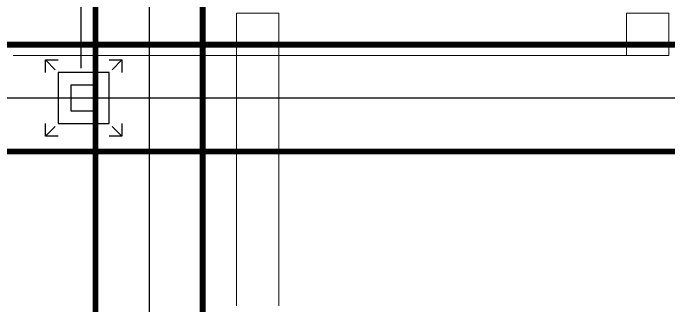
# Model space of a CAD drawing. Extents: x 4 to 13611208, y -605838 to 574722.
# Drawn here: x 13285932 to 13289792, y 189185 to 190910 of the extents above; entities that cross this region are included whole.
import ezdxf

# ---------------------------------------------------------------- set-up
doc = ezdxf.new("R2010")
doc.units = 0
doc.header["$LTSCALE"] = 1000
doc.header["$MEASUREMENT"] = 0
doc.linetypes.add('CENTER2', pattern=[28.575, 19.05, -3.175, 3.175, -3.175])
for name, color, linetype in [('DUCT-K-P标注', 7, 'Continuous'), ('DUCT-K-S中心线', 5, 'CENTER2'), ('DUCT-K-S管', 40, 'Continuous'), ('DUCT-K-S风口', 7, 'Continuous'), ('DUCT-X-P中心线', 5, 'CENTER2'), ('DUCT-X-P管', 31, 'Continuous')]:
    doc.layers.add(name, color=color, linetype=linetype)
doc.layers.add('建筑底图', color=8, linetype='Continuous', lineweight=13)

# ---------------------------------------------------------------- blocks, each defined once
blk = doc.blocks.new('_FZH')
blk.add_lwpolyline([(-0.5, -0.5), (0.5, -0.5), (0.5, 0.5), (-0.5, 0.5)], close=True)
blk = doc.blocks.new('$风口$00000060')
for p, q in [((-300, 300), (-200, 300)), ((-300, 200), (-300, 300)), ((-300, 300), (-222.8, 222.8)), ((200, 300), (300, 300)), ((300, 300), (222.8, 222.8)), ((300, 300), (300, 200)), ((-300, -300), (-300, -200)), ((300, -200), (300, -300)), ((-300, -300), (-222.8, -222.8)), ((300, -300), (222.8, -222.8)), ((-200, -300), (-300, -300)), ((300, -300), (200, -300))]:
    blk.add_line(p, q)
at = {"color": 0}
for p, q in [((-200, 200), (-200, -200)), ((200, 200), (-200, 200)), ((200, -200), (200, 200)), ((-100, 100), (-100, -100)), ((100, 100), (-100, 100)), ((100, -100), (100, 100)), ((-100, -100), (100, -100)), ((-200, -200), (200, -200))]:
    blk.add_line(p, q, dxfattribs=at)

msp = doc.modelspace()

# ---------------------------------------------------------------- linework, layer by layer
at = {"layer": 'DUCT-K-P标注', "elevation": 3735}
msp.add_lwpolyline([(13283757.6, 191184.1), (13286330.1, 191184.1), (13286330.1, 190584.5)], dxfattribs=at)
at = {"layer": 'DUCT-K-S中心线'}
msp.add_line((13299430.7, 190409.1), (13280221.4, 190409.1), dxfattribs=at)
at = {"layer": 'DUCT-K-S管', "const_width": 35}
for points in [[(13299430.7, 190724.1), (13280221.4, 190724.1)], [(13280221.4, 190094.1), (13299430.7, 190094.1)]]:
    msp.add_lwpolyline(points, dxfattribs=at)
at = {"layer": 'DUCT-X-P中心线'}
msp.add_line((13286732.4, 192184.3), (13286732.4, 186248.3), dxfattribs=at)
at = {"layer": 'DUCT-X-P管', "const_width": 35}
for points in [[(13286417.4, 192184.3), (13286417.4, 186248.3)], [(13287047.4, 186248.3), (13287047.4, 192184.3)]]:
    msp.add_lwpolyline(points, dxfattribs=at)
at = {"layer": '建筑底图'}
for p, q in [((13287246.9, 190659.5), (13285932.4, 190659.5)), ((13287246.9, 189184.5), (13287246.9, 190659.5)), ((13287496.9, 189184.5), (13287496.9, 190659.5)), ((13289542.4, 190659.5), (13287496.9, 190659.5))]:
    msp.add_line(p, q, dxfattribs=at)

# ---------------------------------------------------------------- block references
at = {"layer": 'DUCT-K-S风口', "xscale": 0.75, "yscale": 0.75}
msp.add_blockref('$风口$00000060', (13286347.4, 190409.1, 3735), dxfattribs=at)
at = {"layer": '建筑底图', "xscale": 250, "yscale": 250, "zscale": 250, "rotation": 270}
msp.add_blockref('_FZH', (13287371.9, 190784.5), dxfattribs=at)
at = {"layer": '建筑底图', "xscale": 249.9999999534339, "yscale": 249.9999999534339, "zscale": 249.9999999534339}
msp.add_blockref('_FZH', (13289667.4, 190784.5), dxfattribs=at)

doc.saveas('drawing.dxf')
